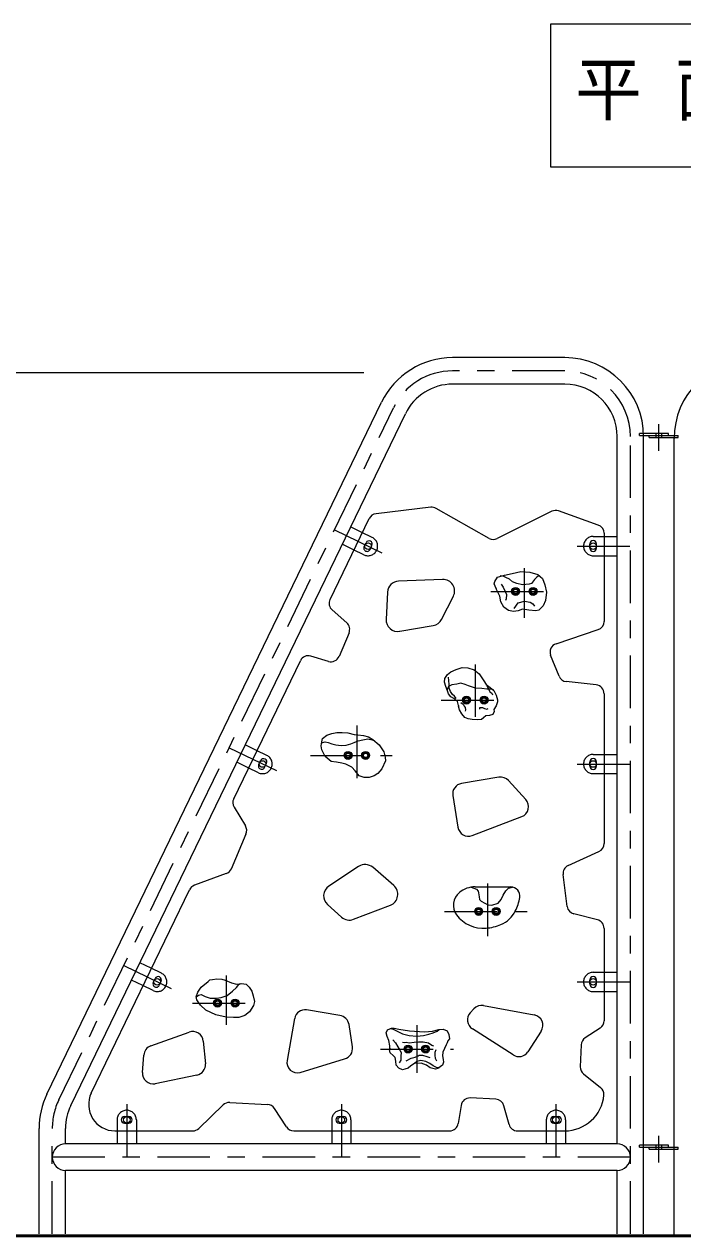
# Model space of a CAD drawing. Units: millimetres on the paper. Extents: x -385 to 0, y 0 to 267.
# Drawn here: x -316.1 to -278.5, y 63.5 to 132.7 of the extents above; entities that cross this region are included whole.
import ezdxf

# ---------------------------------------------------------------- set-up
doc = ezdxf.new("R2010")
doc.units = ezdxf.units.MM
for name, pattern in [('USER1', [4.5, 2.5, -2]), ('USER2', [6, 3, -1, 1, -1]), ('USER3', [8, 3, -1, 1, -1, 1, -1])]:
    doc.linetypes.add(name, pattern=pattern)
doc.layers.add('LY_1', color=7, linetype='Continuous', lineweight=13)
doc.styles.add('ＭＳ ゴシック', font='')
doc.styles.get('ＭＳ ゴシック').set_extended_font_data('MS Gothic')

msp = doc.modelspace()

# ---------------------------------------------------------------- linework, layer by layer
at = {"layer": 'LY_1'}
for p, q in [((-286.036, 132.665), (-286.036, 124.532)), ((-243.236, 132.665), (-286.036, 132.665)), ((-286.036, 124.532), (-243.236, 124.532)), ((-296.694, 112.766), (-341.235, 112.766))]:
    msp.add_line(p, q, dxfattribs=at)
at = {"layer": 'LY_1', "lineweight": 25}
for p, q in [((-285.229, 113.635), (-291.627, 113.635)), ((-285.229, 112.123), (-291.627, 112.123)), ((-314.785, 71.607), (-295.684, 111.091)), ((-313.424, 70.948), (-294.322, 110.433)), ((-279.304, 109.304), (-280.96, 109.304)), ((-280.96, 109.191), (-280.96, 109.304)), ((-279.304, 109.191), (-279.304, 109.304)), ((-282.235, 68.76), (-282.235, 109.129)), ((-280.96, 109.191), (-278.748, 109.191)), ((-280.722, 63.629), (-280.722, 109.129)), ((-280.404, 109.079), (-280.404, 109.191)), ((-280.404, 109.079), (-278.748, 109.079)), ((-278.985, 63.516), (-278.985, 109.016)), ((-278.748, 109.079), (-278.748, 109.191)), ((-298.626, 99.829), (-296.391, 104.449)), ((-292.878, 105.093), (-295.999, 104.728)), ((-289.549, 103.322), (-292.574, 105.032)), ((-285.971, 104.864), (-289.08, 103.31)), ((-283.311, 104.081), (-285.58, 104.888)), ((-296.804, 103.658), (-297.448, 103.97)), ((-296.679, 102.848), (-296.57, 103.073)), ((-282.979, 103.61), (-282.979, 98.585)), ((-282.951, 103.429), (-282.235, 103.429)), ((-297.283, 102.668), (-297.927, 102.98)), ((-296.341, 102.685), (-296.233, 102.91)), ((-283.791, 102.754), (-283.791, 103.004)), ((-283.416, 102.754), (-283.416, 103.004)), ((-282.951, 102.329), (-282.235, 102.329)), ((-292.197, 100.975), (-294.71, 100.876)), ((-289.149, 100.468), (-289.142, 100.435)), ((-295.343, 100.25), (-295.422, 98.699)), ((-292.258, 98.699), (-291.584, 100.014)), ((-298.506, 99.236), (-297.672, 98.502)), ((-294.649, 98.015), (-292.732, 98.35)), ((-297.541, 97.932), (-298.111, 96.58)), ((-285.725, 97.309), (-283.321, 98.111)), ((-304.124, 88.463), (-300.314, 96.34)), ((-298.718, 96.296), (-299.718, 96.6)), ((-285.553, 95.455), (-286.031, 96.649)), ((-283.423, 94.953), (-285.144, 95.144)), ((-282.979, 94.456), (-282.979, 85.909)), ((-291.286, 93.772), (-291.286, 93.743)), ((-302.821, 91.221), (-303.465, 91.533)), ((-302.696, 90.411), (-302.587, 90.636)), ((-282.951, 90.991), (-282.235, 90.991)), ((-303.3, 90.231), (-303.944, 90.542)), ((-302.358, 90.247), (-302.25, 90.472)), ((-283.791, 90.316), (-283.791, 90.566)), ((-283.416, 90.316), (-283.416, 90.566)), ((-288.987, 89.685), (-291.117, 89.33)), ((-287.449, 88.414), (-288.441, 89.497)), ((-282.951, 89.891), (-282.235, 89.891)), ((-291.615, 88.636), (-291.322, 86.831)), ((-304.102, 87.987), (-303.452, 86.909)), ((-290.509, 86.362), (-287.679, 87.44)), ((-304.257, 84.467), (-303.419, 86.457)), ((-285.032, 84.652), (-283.271, 85.454)), ((-296.991, 84.596), (-298.695, 83.469)), ((-294.985, 83.511), (-296.19, 84.546)), ((-304.544, 84.193), (-306.36, 83.521)), ((-285.084, 82.306), (-285.32, 84.133)), ((-312.254, 71.657), (-306.637, 83.269)), ((-290.343, 83.43), (-288.304, 83.431)), ((-298.769, 82.415), (-297.962, 81.701)), ((-297.282, 81.578), (-295.18, 82.384)), ((-283.357, 81.547), (-284.71, 81.885)), ((-282.979, 81.062), (-282.979, 75.79)), ((-308.838, 78.783), (-309.482, 79.095)), ((-308.713, 77.973), (-308.604, 78.198)), ((-282.951, 78.554), (-282.235, 78.554)), ((-309.317, 77.793), (-309.961, 78.105)), ((-308.375, 77.81), (-308.266, 78.035)), ((-283.791, 77.879), (-283.791, 78.129)), ((-283.416, 77.879), (-283.416, 78.129)), ((-282.951, 77.454), (-282.235, 77.454)), ((-298.059, 76.081), (-299.967, 76.416)), ((-290.617, 76.246), (-290.411, 76.469)), ((-289.857, 76.653), (-286.969, 76.123)), ((-300.643, 75.925), (-301.079, 73.527)), ((-297.344, 74.297), (-297.541, 75.573)), ((-308.855, 74.354), (-306.665, 75.141)), ((-288.174, 73.838), (-290.499, 75.326)), ((-286.572, 75.197), (-287.341, 74.017)), ((-283.205, 75.372), (-284.057, 74.814)), ((-305.858, 74.626), (-305.74, 73.333)), ((-295.216, 74.22), (-295.216, 74.2)), ((-284.282, 74.418), (-284.338, 73.165)), ((-309.331, 72.837), (-309.253, 73.831)), ((-300.337, 72.831), (-297.795, 73.618)), ((-306.221, 72.686), (-308.606, 72.197)), ((-284.149, 72.751), (-283.176, 71.98)), ((-289.159, 71.306), (-290.624, 71.382)), ((-304.72, 70.986), (-306.116, 69.644)), ((-304.348, 71.125), (-302.192, 71.012)), ((-301.112, 69.731), (-301.799, 70.786)), ((-291.144, 70.96), (-291.305, 69.927)), ((-288.405, 69.87), (-288.703, 70.941)), ((-310.354, 70.316), (-310.104, 70.316)), ((-310.354, 69.941), (-310.104, 69.941)), ((-298.104, 70.316), (-297.854, 70.316)), ((-298.104, 69.941), (-297.854, 69.941)), ((-285.854, 70.316), (-285.604, 70.316)), ((-285.854, 69.941), (-285.604, 69.941)), ((-315.235, 63.629), (-315.235, 69.645)), ((-313.722, 68.76), (-313.722, 69.645)), ((-310.904, 69.504), (-306.463, 69.504)), ((-310.779, 69.476), (-310.779, 68.76)), ((-309.679, 69.476), (-309.679, 68.76)), ((-300.693, 69.504), (-291.799, 69.504)), ((-298.529, 69.476), (-298.529, 68.76)), ((-297.429, 69.476), (-297.429, 68.76)), ((-287.924, 69.504), (-285.229, 69.504)), ((-286.279, 69.476), (-286.279, 68.76)), ((-285.179, 69.476), (-285.179, 68.76)), ((-282.235, 68.76), (-313.722, 68.76)), ((-279.304, 68.679), (-280.96, 68.679)), ((-280.96, 68.566), (-280.96, 68.679)), ((-280.96, 68.566), (-278.748, 68.566)), ((-280.404, 68.454), (-280.404, 68.566)), ((-279.304, 68.566), (-279.304, 68.679)), ((-278.748, 68.454), (-278.748, 68.566)), ((-280.404, 68.454), (-278.748, 68.454)), ((-313.722, 63.629), (-313.722, 67.248)), ((-282.235, 67.248), (-313.722, 67.248)), ((-282.235, 63.629), (-282.235, 67.248))]:
    msp.add_line(p, q, dxfattribs=at)
at = {"layer": 'LY_1', "linetype": 'USER2'}
for p, q in [((-285.229, 112.879), (-291.627, 112.879)), ((-314.104, 71.278), (-295.003, 110.762)), ((-279.854, 108.316), (-279.854, 109.842)), ((-281.479, 63.629), (-281.479, 109.129)), ((-295.642, 102.485), (-298.369, 103.804)), ((-284.508, 102.879), (-281.479, 102.879)), ((-287.535, 101.611), (-287.535, 98.784)), ((-289.446, 100.291), (-285.985, 100.291)), ((-290.333, 96.126), (-290.333, 92.789)), ((-292.283, 94.091), (-288.657, 94.091)), ((-297.093, 92.643), (-297.093, 89.175)), ((-301.659, 90.048), (-304.386, 91.367)), ((-299.736, 90.931), (-295.074, 90.931)), ((-284.508, 90.441), (-281.479, 90.441)), ((-289.639, 83.621), (-289.639, 80.489)), ((-292.082, 82.029), (-287.374, 82.029)), ((-307.676, 77.61), (-310.403, 78.929)), ((-304.546, 78.373), (-304.546, 75.553)), ((-284.508, 78.004), (-281.479, 78.004)), ((-306.478, 76.795), (-302.574, 76.795)), ((-293.668, 75.536), (-293.668, 72.812)), ((-295.741, 74.173), (-291.568, 74.173)), ((-310.229, 71.033), (-310.229, 68.004)), ((-297.979, 71.033), (-297.979, 68.004)), ((-285.729, 71.033), (-285.729, 68.004)), ((-314.479, 63.629), (-314.479, 69.645)), ((-279.854, 67.691), (-279.854, 69.217)), ((-281.479, 68.004), (-314.479, 68.004))]:
    msp.add_line(p, q, dxfattribs=at)
at = {"layer": 'LY_1', "linetype": 'USER1'}
for p, q in [((-280.016, 109.191), (-280.016, 109.304)), ((-279.691, 109.191), (-279.691, 109.304)), ((-280.016, 109.079), (-280.016, 109.191)), ((-279.691, 109.079), (-279.691, 109.191)), ((-296.216, 103.374), (-296.804, 103.658)), ((-283.604, 103.429), (-282.951, 103.429)), ((-296.695, 102.384), (-297.283, 102.668)), ((-283.604, 102.329), (-282.951, 102.329)), ((-302.233, 90.937), (-302.821, 91.221)), ((-283.604, 90.991), (-282.951, 90.991)), ((-302.712, 89.946), (-303.3, 90.231)), ((-283.604, 89.891), (-282.951, 89.891)), ((-308.25, 78.499), (-308.838, 78.783)), ((-283.604, 78.554), (-282.951, 78.554)), ((-308.729, 77.509), (-309.317, 77.793)), ((-283.604, 77.454), (-282.951, 77.454)), ((-310.779, 70.129), (-310.779, 69.476)), ((-309.679, 70.129), (-309.679, 69.476)), ((-298.529, 70.129), (-298.529, 69.476)), ((-297.429, 70.129), (-297.429, 69.476)), ((-286.279, 70.129), (-286.279, 69.476)), ((-285.179, 70.129), (-285.179, 69.476)), ((-280.016, 68.566), (-280.016, 68.679)), ((-280.016, 68.454), (-280.016, 68.566)), ((-279.691, 68.566), (-279.691, 68.679)), ((-279.691, 68.454), (-279.691, 68.566))]:
    msp.add_line(p, q, dxfattribs=at)
at = {"layer": 'LY_1', "lineweight": 50}
msp.add_line((-322.121, 63.516), (-197.729, 63.516), dxfattribs=at)
at = {"layer": 'LY_1', "lineweight": 25}
for points in [[(-289.149, 100.468), (-289.194, 100.598), (-289.253, 100.716), (-289.221, 100.854), (-289.057, 101.109), (-288.658, 101.227), (-288.232, 101.318), (-287.728, 101.436), (-287.211, 101.39), (-286.76, 101.253), (-286.498, 101.037), (-286.354, 100.664), (-286.262, 100.258), (-286.321, 99.774), (-286.452, 99.479), (-286.603, 99.322), (-286.701, 99.224), (-286.871, 99.191), (-287.277, 99.224), (-287.643, 99.276), (-287.885, 99.178), (-288.154, 99.145), (-288.442, 99.198), (-288.71, 99.401), (-288.867, 99.702), (-288.926, 100.029), (-289.09, 100.33), (-289.142, 100.435)], [(-291.286, 93.772), (-291.357, 94.013), (-291.528, 94.155), (-291.733, 94.275), (-291.854, 94.452), (-291.925, 94.623), (-292.017, 94.857), (-292.095, 95.119), (-292.066, 95.318), (-291.918, 95.545), (-291.719, 95.694), (-291.421, 95.842), (-291.081, 95.942), (-290.755, 95.935), (-290.393, 95.814), (-290.109, 95.594), (-289.847, 95.197), (-289.719, 94.984), (-289.485, 94.814), (-289.265, 94.63), (-289.145, 94.374), (-289.06, 94.112), (-289.06, 93.984), (-289.145, 93.757), (-289.265, 93.559), (-289.258, 93.431), (-289.322, 93.268), (-289.521, 93.219), (-289.726, 93.19), (-289.868, 93.084), (-289.982, 92.977), (-290.201, 92.97), (-290.506, 92.977), (-290.747, 93.02), (-290.925, 93.105), (-291.109, 93.297), (-291.237, 93.538), (-291.286, 93.743)], [(-298.566, 90.58), (-298.897, 90.877), (-299.1, 91.242), (-299.127, 91.472), (-299.1, 91.702), (-299.06, 91.891), (-298.803, 92.08), (-298.512, 92.188), (-298.242, 92.242), (-297.931, 92.249), (-297.6, 92.215), (-297.255, 92.134), (-297.039, 92.1), (-296.715, 92.06), (-296.431, 91.999), (-296.181, 91.85), (-295.816, 91.533), (-295.552, 91.141), (-295.485, 90.823), (-295.464, 90.614), (-295.674, 90.161), (-295.89, 89.904), (-296.113, 89.776), (-296.383, 89.674), (-296.674, 89.674), (-296.958, 89.776), (-297.181, 90.053), (-297.384, 90.262), (-297.722, 90.431), (-297.951, 90.485), (-298.255, 90.546), (-298.573, 90.58)], [(-306.268, 77.159), (-306.175, 77.426), (-305.971, 77.704), (-305.585, 78.031), (-305.477, 78.121), (-305.341, 78.147), (-305.093, 78.184), (-304.796, 78.165), (-304.61, 78.101), (-304.255, 77.96), (-303.956, 77.868), (-303.682, 77.92), (-303.41, 77.867), (-303.245, 77.704), (-303.097, 77.474), (-303.006, 77.202), (-302.939, 76.883), (-302.988, 76.658), (-303.214, 76.293), (-303.481, 76.091), (-303.83, 75.983), (-304.138, 75.969), (-304.547, 75.996), (-305.137, 76.12), (-305.721, 76.396), (-306.016, 76.685), (-306.233, 76.977), (-306.268, 77.17)], [(-295.216, 74.22), (-295.209, 74.36), (-295.269, 74.655), (-295.369, 74.889), (-295.423, 75.103), (-295.343, 75.27), (-295.115, 75.357), (-294.961, 75.363), (-294.701, 75.31), (-294.085, 75.21), (-293.23, 75.156), (-292.775, 75.203), (-292.42, 75.29), (-292.166, 75.317), (-291.946, 75.21), (-291.845, 74.996), (-291.812, 74.748), (-291.899, 74.635), (-291.939, 74.521), (-291.999, 74.407), (-292.193, 73.986), (-292.213, 73.785), (-292.166, 73.585), (-292.14, 73.431), (-292.213, 73.244), (-292.474, 73.063), (-292.608, 73.03), (-292.909, 73.11), (-293.123, 73.25), (-293.43, 73.371), (-293.805, 73.357), (-294.012, 73.224), (-294.159, 73.077), (-294.346, 73.016), (-294.493, 72.983), (-294.694, 73.09), (-294.848, 73.244), (-294.875, 73.484), (-294.915, 73.692), (-295.022, 73.799), (-295.189, 73.959), (-295.222, 74.14), (-295.216, 74.2)]]:
    msp.add_lwpolyline(points, dxfattribs=at)
at = {"layer": 'LY_1', "linetype": 'USER1'}
for points in [[(-286.645, 101.182), (-286.734, 101.155), (-286.838, 101.096), (-286.943, 100.965), (-287.126, 100.749), (-287.264, 100.697), (-287.63, 100.67), (-287.957, 100.742), (-288.2, 100.847), (-288.376, 100.998), (-288.586, 101.096), (-288.749, 101.155), (-288.91, 101.181)], [(-289.3, 94.671), (-289.407, 94.708), (-289.677, 94.708), (-289.953, 94.743), (-290.329, 94.779), (-290.499, 94.835), (-290.712, 94.899), (-290.903, 94.977), (-291.152, 95.048), (-291.379, 95.006), (-291.669, 94.963), (-291.861, 94.857), (-291.91, 94.743), (-291.929, 94.634)], [(-299.107, 91.654), (-298.911, 91.702), (-298.722, 91.675), (-298.526, 91.587), (-298.296, 91.533), (-297.992, 91.499), (-297.701, 91.526), (-297.431, 91.587), (-297.248, 91.675), (-297.025, 91.762), (-296.755, 91.83), (-296.465, 91.877), (-296.214, 91.83), (-296.098, 91.787)], [(-306.267, 77.157), (-306.132, 77.256), (-305.986, 77.278), (-305.76, 77.173), (-305.461, 77.086), (-305.098, 77.071), (-304.847, 77.109), (-304.5, 77.23), (-304.185, 77.471), (-303.963, 77.681), (-303.839, 77.849), (-303.724, 77.913)], [(-295.185, 75.345), (-295.028, 75.303), (-294.801, 75.203), (-294.48, 75.036), (-294.112, 74.942), (-293.664, 74.915), (-293.296, 74.942), (-292.975, 75.016), (-292.728, 75.103), (-292.514, 75.203), (-292.385, 75.298)], [(-292.376, 73.108), (-292.507, 73.11), (-292.728, 73.21), (-292.935, 73.344), (-293.163, 73.464), (-293.45, 73.518), (-293.671, 73.458), (-293.806, 73.357)]]:
    msp.add_lwpolyline(points, dxfattribs=at)
at = {"layer": 'LY_1'}
for points in [[(-288.848, 100.71), (-288.749, 100.533), (-288.638, 100.324), (-288.56, 100.121), (-288.579, 99.872), (-288.605, 99.774)], [(-288.121, 99.322), (-287.879, 99.636), (-287.525, 99.741), (-287.205, 99.676), (-287.048, 99.584), (-286.956, 99.46)], [(-291.428, 94.19), (-291.513, 94.311), (-291.634, 94.417), (-291.747, 94.58), (-291.818, 94.779), (-291.818, 94.977), (-291.84, 95.204), (-291.861, 95.396)], [(-289.677, 94.899), (-289.57, 94.729), (-289.506, 94.566), (-289.386, 94.481), (-289.343, 94.382)], [(-291.159, 93.956), (-291.031, 93.85), (-290.96, 93.75), (-290.918, 93.658), (-290.882, 93.538), (-290.903, 93.453)], [(-290.081, 93.566), (-290.074, 93.658), (-289.974, 93.672), (-289.918, 93.672), (-289.804, 93.601), (-289.67, 93.573), (-289.599, 93.616)], [(-295.048, 74.708), (-294.895, 74.534), (-294.747, 74.3), (-294.647, 74.113), (-294.56, 73.973), (-294.58, 73.759), (-294.58, 73.545), (-294.681, 73.384)], [(-292.701, 74.347), (-292.808, 74.367), (-293.009, 74.501), (-293.31, 74.561), (-293.571, 74.574), (-293.818, 74.541), (-294.099, 74.514), (-294.279, 74.541), (-294.4, 74.521), (-294.493, 74.554)], [(-292.588, 74.126), (-292.634, 73.973), (-292.648, 73.805), (-292.621, 73.658), (-292.548, 73.498)], [(-294.286, 73.505), (-293.999, 73.645), (-293.758, 73.705), (-293.591, 73.785), (-293.53, 73.819), (-293.343, 73.826), (-293.089, 73.745), (-292.935, 73.685)]]:
    msp.add_lwpolyline(points, dxfattribs=at)
at = {"layer": 'LY_1', "linetype": 'USER3'}
msp.add_lwpolyline([(-290.559, 83.413), (-290.26, 83.296), (-290.166, 83.193), (-290.143, 83.08), (-290.112, 82.867), (-290.084, 82.715), (-289.99, 82.623), (-289.792, 82.495), (-289.598, 82.412), (-289.382, 82.376), (-289.031, 82.508), (-288.854, 82.713), (-288.732, 82.953), (-288.597, 83.202), (-288.434, 83.363), (-288.209, 83.422)], dxfattribs=at)
at = {"layer": 'LY_1', "lineweight": 25}
for centre, radius in [((-296.456, 102.879), 0.188), ((-283.604, 102.879), 0.188), ((-288.035, 100.291), 0.163), ((-287.035, 100.291), 0.163), ((-290.833, 94.091), 0.163), ((-289.833, 94.091), 0.163), ((-302.473, 90.441), 0.188), ((-297.593, 90.931), 0.163), ((-296.593, 90.931), 0.163), ((-283.604, 90.441), 0.188), ((-290.139, 82.029), 0.163), ((-289.139, 82.029), 0.163), ((-308.49, 78.004), 0.188), ((-283.604, 78.004), 0.188), ((-305.046, 76.795), 0.163), ((-304.046, 76.795), 0.163), ((-294.168, 74.173), 0.163), ((-293.168, 74.173), 0.163), ((-310.229, 70.129), 0.188), ((-297.979, 70.129), 0.188), ((-285.729, 70.129), 0.188)]:
    msp.add_circle(centre, radius, dxfattribs=at)
at = {"layer": 'LY_1'}
for centre, radius in [((-288.035, 100.291), 0.225), ((-288.035, 100.291), 0.15), ((-288.035, 100.291), 0.125), ((-287.035, 100.291), 0.225), ((-287.035, 100.291), 0.15), ((-287.035, 100.291), 0.125), ((-290.833, 94.091), 0.225), ((-290.833, 94.091), 0.15), ((-290.833, 94.091), 0.125), ((-289.833, 94.091), 0.225), ((-289.833, 94.091), 0.15), ((-289.833, 94.091), 0.125), ((-297.593, 90.931), 0.225), ((-297.593, 90.931), 0.15), ((-297.593, 90.931), 0.125), ((-296.593, 90.931), 0.225), ((-296.593, 90.931), 0.15), ((-296.593, 90.931), 0.125), ((-290.139, 82.029), 0.225), ((-290.139, 82.029), 0.15), ((-290.139, 82.029), 0.125), ((-289.139, 82.029), 0.225), ((-289.139, 82.029), 0.15), ((-289.139, 82.029), 0.125), ((-305.046, 76.795), 0.225), ((-305.046, 76.795), 0.15), ((-305.046, 76.795), 0.125), ((-304.046, 76.795), 0.225), ((-304.046, 76.795), 0.15), ((-304.046, 76.795), 0.125), ((-294.168, 74.173), 0.225), ((-294.168, 74.173), 0.15), ((-294.168, 74.173), 0.125), ((-293.168, 74.173), 0.225), ((-293.168, 74.173), 0.15), ((-293.168, 74.173), 0.125)]:
    msp.add_circle(centre, radius, dxfattribs=at)
at = {"layer": 'LY_1', "lineweight": 25}
for centre, radius, start, end in [((-291.627, 109.129), 4.506, 90, 154.18343), ((-285.229, 109.129), 4.506, 0, 90), ((-274.479, 109.016), 4.506, 90, 180), ((-291.627, 109.129), 2.994, 90, 154.18343), ((-285.229, 109.129), 2.994, 0, 90), ((-295.941, 104.231), 0.5, 96.67447, 154.18343), ((-292.82, 104.596), 0.5, 60.52411, 96.67447), ((-285.747, 104.417), 0.5, 70.42687, 116.56505), ((-283.479, 103.61), 0.5, 0, 70.42687), ((-296.401, 102.992), 0.188, 334.18343, 154.18343), ((-289.303, 103.757), 0.5, 240.52411, 296.56505), ((-283.604, 103.004), 0.188, 0, 180), ((-296.51, 102.766), 0.188, 154.18343, 334.18343), ((-283.604, 102.754), 0.188, 180, 0), ((-292.171, 100.315), 0.66, 332.85032, 92.24574), ((-294.684, 100.216), 0.66, 92.24574, 177.06433), ((-298.176, 99.611), 0.5, 154.18343, 228.65931), ((-298.002, 98.126), 0.5, 337.14436, 48.65931), ((-294.763, 98.665), 0.66, 177.06433, 279.92625), ((-292.845, 99), 0.66, 279.92625, 332.85032), ((-283.479, 98.585), 0.5, 288.43495, 0), ((-285.566, 96.835), 0.5, 108.43495, 201.80141), ((-299.863, 96.122), 0.5, 73.06409, 154.18343), ((-298.572, 96.774), 0.5, 253.06409, 337.14436), ((-285.089, 95.641), 0.5, 201.80141, 263.65981), ((-283.479, 94.456), 0.5, 0, 83.65981), ((-302.418, 90.554), 0.188, 334.18343, 154.18343), ((-283.604, 90.566), 0.188, 0, 180), ((-302.527, 90.329), 0.188, 154.18343, 334.18343), ((-283.604, 90.316), 0.188, 180, 0), ((-291.017, 88.733), 0.605, 99.46232, 189.21103), ((-288.887, 89.088), 0.605, 42.51045, 99.46232), ((-303.674, 88.245), 0.5, 154.18343, 211.11275), ((-287.895, 88.005), 0.605, 290.85446, 42.51045), ((-303.88, 86.651), 0.5, 335.65223, 31.11275), ((-290.725, 86.927), 0.605, 189.21103, 290.85446), ((-283.479, 85.909), 0.5, 294.49435, 0), ((-304.718, 84.661), 0.5, 290.30673, 337.16057), ((-296.623, 84.041), 0.665, 49.32185, 123.4821), ((-284.824, 84.197), 0.5, 114.49435, 187.35238), ((-306.187, 83.052), 0.5, 110.30673, 154.18343), ((-298.328, 82.914), 0.665, 123.4821, 228.50046), ((-295.419, 83.006), 0.665, 290.99401, 49.32185), ((-290.629, 82.372), 0.955, 129.39214, 214.93593), ((-290.342, 82.023), 1.407, 90.03561, 129.39214), ((-288.304, 82.913), 0.518, 350.18956, 90.03561), ((-290.502, 83.293), 2.748, 333.07437, 350.18956), ((-284.589, 82.37), 0.5, 187.35238, 255.96376), ((-297.521, 82.199), 0.665, 228.50046, 290.99401), ((-289.853, 83.05), 1.982, 218.17441, 273.95558), ((-289.528, 82.798), 1.656, 293.45194, 333.07437), ((-289.894, 83.644), 2.577, 273.95558, 293.45194), ((-283.479, 81.062), 0.5, 0, 75.96376), ((-308.435, 78.117), 0.188, 334.18343, 154.18343), ((-283.604, 78.129), 0.188, 0, 180), ((-308.544, 77.891), 0.188, 154.18343, 334.18343), ((-283.604, 77.879), 0.188, 180, 0), ((-300.047, 75.816), 0.605, 82.40536, 169.69515), ((-298.139, 75.481), 0.605, 8.74616, 82.40536), ((-290.173, 75.835), 0.605, 137.23917, 237.37996), ((-289.966, 76.058), 0.605, 79.58661, 137.23917), ((-287.078, 75.527), 0.605, 326.91252, 79.58661), ((-283.479, 75.79), 0.5, 303.23171, 0), ((-306.46, 74.571), 0.605, 5.19443, 109.76717), ((-283.783, 74.395), 0.5, 123.23171, 177.43623), ((-308.65, 73.784), 0.605, 109.76717, 175.53284), ((-297.942, 74.205), 0.605, 284.03624, 8.74616), ((-287.848, 74.347), 0.605, 237.37996, 326.91252), ((-306.343, 73.279), 0.605, 281.59217, 5.19443), ((-300.483, 73.418), 0.605, 169.69515, 284.03624), ((-308.728, 72.789), 0.605, 175.53284, 281.59217), ((-283.839, 73.143), 0.5, 177.43623, 231.60484), ((-283.487, 71.588), 0.5, 354.55462, 51.60483), ((-310.729, 69.645), 4.506, 154.18343, 180), ((-310.904, 71.004), 1.5, 154.18343, 270), ((-290.65, 70.882), 0.5, 87.03906, 171.11934), ((-289.185, 70.807), 0.5, 15.52411, 87.03906), ((-285.229, 71.754), 2.25, 270, 354.55462), ((-310.729, 69.645), 2.994, 154.18343, 180), ((-304.374, 70.625), 0.5, 87.02286, 133.8767), ((-302.218, 70.513), 0.5, 33.07068, 88.5312), ((-310.354, 70.129), 0.188, 90, 270), ((-310.104, 70.129), 0.188, 270, 90), ((-298.104, 70.129), 0.188, 90, 270), ((-297.854, 70.129), 0.188, 270, 90), ((-291.799, 70.004), 0.5, 270, 351.11934), ((-287.924, 70.004), 0.5, 195.52411, 270), ((-285.854, 70.129), 0.188, 90, 270), ((-285.604, 70.129), 0.188, 270, 90), ((-306.463, 70.004), 0.5, 270, 313.8767), ((-300.693, 70.004), 0.5, 213.07068, 270), ((-313.722, 68.004), 0.756, 90, 270), ((-282.235, 68.004), 0.756, 270, 90)]:
    msp.add_arc(centre, radius, start, end, dxfattribs=at)
at = {"layer": 'LY_1', "linetype": 'USER2'}
for centre, start, end in [((-291.627, 109.129), 90, 154.18343), ((-285.229, 109.129), 0, 90), ((-310.729, 69.645), 154.18343, 180)]:
    msp.add_arc(centre, 3.75, start, end, dxfattribs=at)
at = {"layer": 'LY_1', "linetype": 'USER1'}
for centre, start, end in [((-296.456, 102.879), 244.18343, 64.18343), ((-283.604, 102.879), 90, 270), ((-302.473, 90.441), 244.18343, 64.18343), ((-283.604, 90.441), 90, 270), ((-308.49, 78.004), 244.18343, 64.18343), ((-283.604, 78.004), 90, 270), ((-310.229, 70.129), 0, 180), ((-297.979, 70.129), 0, 180), ((-285.729, 70.129), 0, 180)]:
    msp.add_arc(centre, 0.55, start, end, dxfattribs=at)

# ---------------------------------------------------------------- texts
at = {"layer": 'LY_1', "insert": (-284.636, 128.599), "char_height": 2.933, "attachment_point": 4, "style": 'ＭＳ ゴシック'}
msp.add_mtext('\\T1.5;\\W0.95;平面図\u3000S=1/40', dxfattribs=at)

doc.saveas('drawing.dxf')
